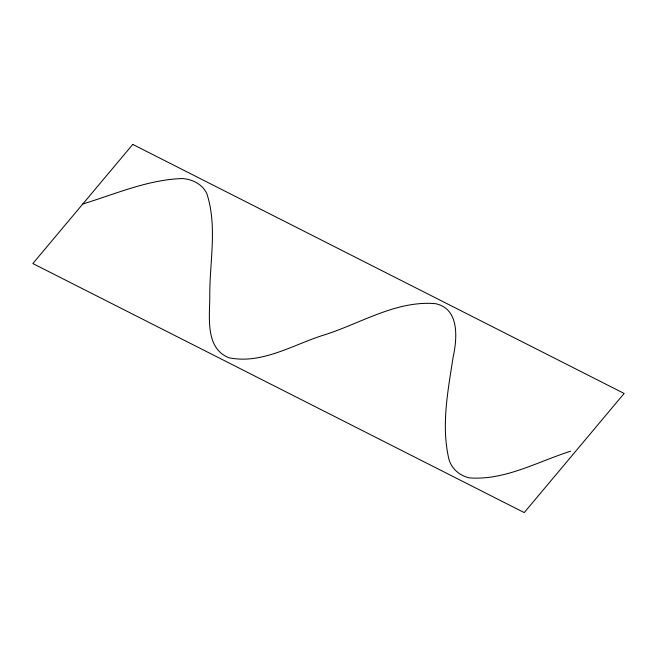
<?xml version="1.0" encoding="UTF-8"?>
<svg xmlns="http://www.w3.org/2000/svg" width="657" height="657" viewBox="0 0 657 657"><rect width="100%" height="100%" fill="white"/><g stroke="black" fill="none" stroke-linecap="round" stroke-linejoin="round"><path stroke-width="0.99" d="M570.605 451.203C537.804 461.616 504.839 480.571 469.468 477.902C459.999 475.84 451.671 468.975 448.986 459.489C441.003 425.966 447.902 391.096 453.051 357.638C457.091 339.053 460.023 308.683 435.435 303.657C396.146 300.282 360.373 323.597 324.032 335.004C293.367 344.506 261.79 364.742 228.669 357.687C204.228 347.578 210.068 315.294 209.772 294.196C209.805 260.886 217.36 226 206.848 193.667C202.561 184.272 192.271 179.156 182.309 178.548C147.817 179.665 115.394 194.037 82.807 203.982M132.771 144.409L32.85 263.547L524.229 512.591L624.15 393.453L132.771 144.409"/></g></svg>
